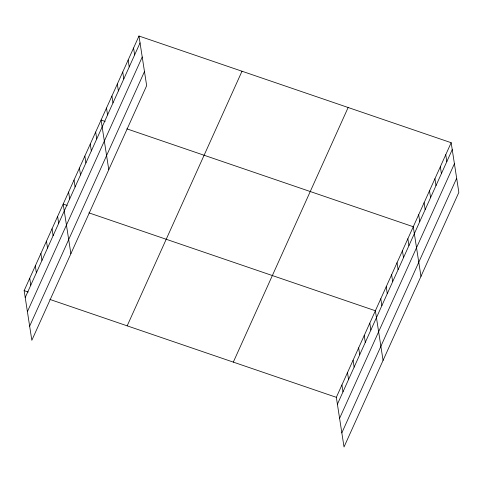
<?xml version="1.0" encoding="UTF-8"?>
<svg xmlns="http://www.w3.org/2000/svg" width="483" height="483" viewBox="0 0 483 483"><rect width="100%" height="100%" fill="white"/><g stroke="black" fill="none" stroke-linecap="round" stroke-linejoin="round"><path stroke-width="0.72" d="M138.977 36.02L146.663 85.672L31.836 340.286L24.15 290.633L138.977 36.02L451.164 142.714L458.85 192.367L344.023 446.98L336.337 397.328L451.164 142.714M25.219 297.528L140.046 42.915M27.404 311.638L142.225 57.024M29.65 326.176L144.477 71.562M127.174 325.838L241.995 71.23M233.313 362.117L348.14 107.51M337.406 404.223L452.233 149.609M339.591 418.332L454.412 163.719M341.837 432.871L456.664 178.257M105.149 121.432L101.086 120.044L108.772 169.696M126.842 128.846L413.273 226.738L420.959 276.391M67.258 205.456L63.188 204.061L70.88 253.714M88.944 212.864L375.376 310.756L383.067 360.409M24.15 290.633L28.219 292.022M49.906 299.436L336.337 397.328M445.749 154.717L446.817 161.612M440.339 166.726L441.402 173.62M434.923 178.728L435.992 185.623M429.508 190.731L430.576 197.625M424.098 202.733L425.167 209.628M418.683 214.736L419.751 221.631M407.857 238.741L408.926 245.636M402.442 250.743L403.51 257.638M397.032 262.746L398.101 269.641M391.616 274.749L392.685 281.643M386.207 286.751L387.269 293.646M380.791 298.754L381.86 305.648M369.803 323.127L370.866 330.022M364.224 335.492L365.293 342.387M358.646 347.857L359.714 354.757M353.067 360.227L354.136 367.122M347.494 372.592L348.557 379.487M341.916 384.957L342.984 391.852M133.562 48.022L134.63 54.917M128.152 60.025L129.215 66.92M122.736 72.033L123.805 78.928M117.321 84.036L118.389 90.931M111.911 96.039L112.98 102.933M106.495 108.041L107.564 114.936M95.67 132.046L96.739 138.941M90.255 144.049L91.323 150.944M84.845 156.051L85.914 162.946M79.429 168.054L80.498 174.949M74.02 180.056L75.082 186.951M68.604 192.059L69.673 198.954M57.616 216.432L58.678 223.327M52.037 228.797L53.106 235.692M46.459 241.162L47.527 248.057M40.88 253.533L41.949 260.428M35.307 265.898L36.37 272.792M29.729 278.262L30.797 285.157"/></g></svg>
